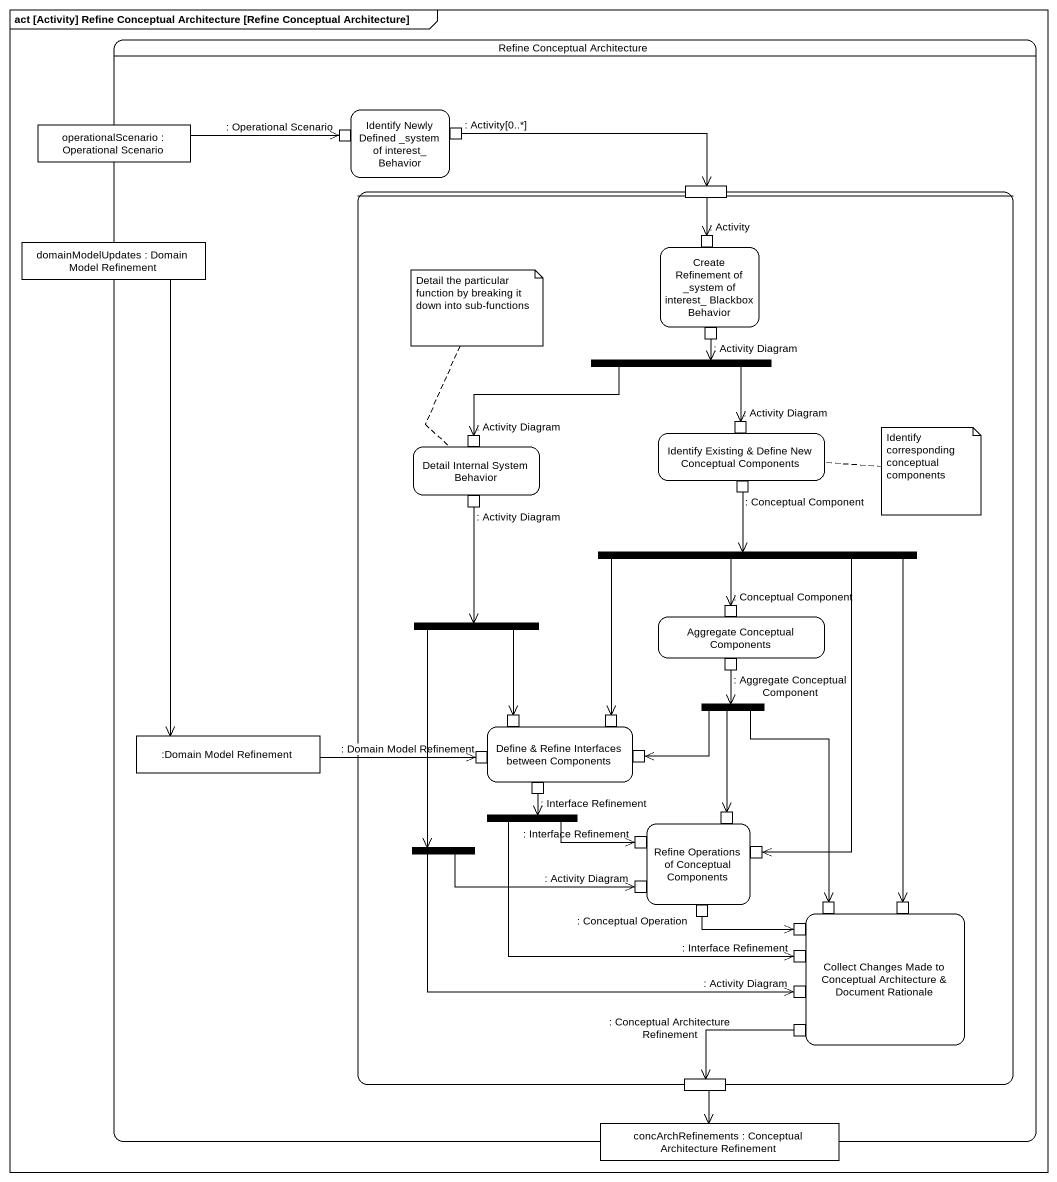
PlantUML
@startuml
mainframe act [Activity] Refine Conceptual Architecture [Refine Conceptual Architecture]
hide empty description
state "Refine Conceptual Architecture" as Refine_Conceptual {
  state "operationalScenario : Operational Scenario" as operationalScenario <<object>>
  state "Identify Newly Defined _system of interest_ Behavior" as Identify_Newly_Defined {
    state ": Operational Scenario" as Operational_Scenario <<inputPin>>
    state ": Activity[0..*]" as Activity_0 <<outputPin>>
  }
  state " " as state1 {
    state pin1 <<inputPin>>
    state "Create Refinement of _system of interest_ Blackbox Behavior" as Create_Refinement_of_system {
      state ": Activity" as Activity <<inputPin>>
      state ": Activity Diagram" as Activity_Diagram <<outputPin>>
    }
    state fork1 <<fork>>
    state "Detail Internal System Behavior" as Detail_Internal_System {
      state ": Activity Diagram" as Activity_Diagram_2 <<inputPin>>
      state ": Activity Diagram" as Activity_Diagram_4 <<outputPin>>
    }
    state "Identify Existing & Define New Conceptual Components" as Identify_Existing_Define {
      state ": Activity Diagram" as Activity_Diagram_3 <<inputPin>>
      state ": Conceptual Component" as Conceptual_Component <<outputPin>>
    }
    state fork2 <<fork>>
    state fork3 <<fork>>
    state "Aggregate Conceptual Components" as Aggregate_Conceptual {
      state ": Conceptual Component" as Conceptual_Component_2 <<inputPin>>
      state ": Aggregate Conceptual Component" as Aggregate_Conceptual_2 <<outputPin>>
    }
    state fork4 <<fork>>
    state "Define & Refine Interfaces between Components" as Define_Refine_Interfaces {
      state pin2 <<inputPin>>
      state pin3 <<inputPin>>
      state ": Domain Model Refinement" as Domain_Model_Refinement_2 <<inputPin>>
      state pin4 <<inputPin>>
      state ": Interface Refinement" as Interface_Refinement <<outputPin>>
    }
    state fork5 <<fork>>
    state fork6 <<fork>>
    state "Refine Operations of Conceptual Components" as Refine_Operations_of {
      state pin5 <<inputPin>>
      state ": Interface Refinement" as Interface_Refinement_2 <<inputPin>>
      state pin6 <<inputPin>>
      state ": Activity Diagram" as Activity_Diagram_5 <<inputPin>>
      state ": Conceptual Operation" as Conceptual_Operation <<outputPin>>
    }
    state "Collect Changes Made to Conceptual Architecture & Document Rationale" as Collect_Changes_Made_to {
      state pin7 <<inputPin>>
      state pin8 <<inputPin>>
      state pin9 <<inputPin>>
      state ": Interface Refinement" as Interface_Refinement_3 <<inputPin>>
      state ": Activity Diagram" as Activity_Diagram_6 <<inputPin>>
      state ": Conceptual Architecture Refinement" as Conceptual_Architecture <<outputPin>>
    }
    state pin10 <<inputPin>>
  }
  state "domainModelUpdates : Domain Model Refinement" as domainModelUpdates <<object>>
  state ":Domain Model Refinement" as Domain_Model_Refinement <<object>>
  state "concArchRefinements : Conceptual Architecture Refinement" as concArchRefinements <<object>>
}
operationalScenario -right-> Operational_Scenario
Activity_0 -right-> pin1
pin1 --> Activity
domainModelUpdates --> Domain_Model_Refinement
fork1 -left-> Activity_Diagram_2
fork1 --> Activity_Diagram_3
Activity_Diagram --> fork1
Activity_Diagram_4 --> fork3
Conceptual_Component --> fork2
fork2 --> Conceptual_Component_2
fork2 --> pin3
fork2 --> pin6
fork2 --> pin8
fork3 --> pin2
fork3 --> fork5
Aggregate_Conceptual_2 --> fork4
fork4 -left-> pin4
fork4 --> pin5
fork4 --> pin7
Domain_Model_Refinement -right-> Domain_Model_Refinement_2
Interface_Refinement --> fork6
fork5 -right-> Activity_Diagram_5
fork5 -right-> Activity_Diagram_6
fork6 -right-> Interface_Refinement_2
fork6 -right-> Interface_Refinement_3
Conceptual_Operation -right-> pin9
Conceptual_Architecture -left-> pin10
pin10 --> concArchRefinements
note top of Detail_Internal_System : Detail the particular function by breaking it down into sub-functions
note right of Identify_Existing_Define : Identify corresponding conceptual components
@enduml
